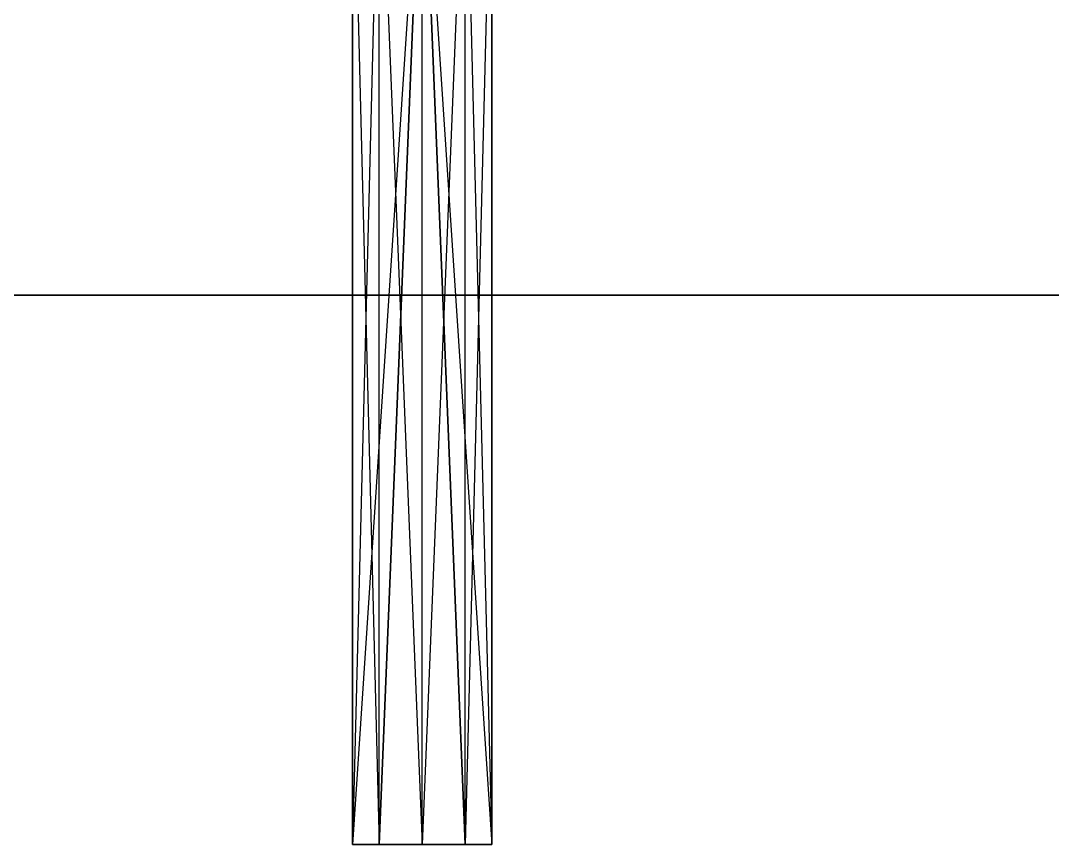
# Model space of a CAD drawing. Extents: x 0 to 4960, y -79 to 258.
# Drawn here: x 1896.8 to 2007.8, y -78.7 to 9.8 of the extents above; entities that cross this region are included whole.
import ezdxf

# ---------------------------------------------------------------- set-up
doc = ezdxf.new("R2010")
doc.units = 0
doc.layers.add('UB3D', color=1, linetype='CONTINUOUS')

msp = doc.modelspace()

# ---------------------------------------------------------------- linework, layer by layer
at = {"layer": 'UB3D', "color": 254}
for points in [[(1935.370079, -78.740157, -1313.629921), (1940, 34.452008, -1313.629921), (1932.511811, -78.740157, -1317.566929)], [(1940, 34.452008, -1313.629921), (1932.511811, -78.740157, -1317.566929), (1932.511811, 34.452008, -1317.566929)], [(1932.511811, -78.740157, -1317.566929), (1932.511811, 34.452008, -1317.566929), (1932.511811, -78.740157, -1322.433071)], [(1932.511811, 34.452008, -1317.566929), (1932.511811, -78.740157, -1322.433071), (1932.511811, 34.452008, -1322.433071)], [(1932.511811, -78.740157, -1322.433071), (1932.511811, 34.452008, -1322.433071), (1935.370079, -78.740157, -1326.370079)], [(1932.511811, 34.452008, -1322.433071), (1935.370079, -78.740157, -1326.370079), (1935.370079, 34.452008, -1326.370079)], [(1935.370079, -78.740157, -913.629921), (1935.370079, 34.452008, -913.629921), (1932.511811, -78.740157, -917.566929)], [(1935.370079, 34.452008, -913.629921), (1932.511811, -78.740157, -917.566929), (1932.511811, 34.452008, -917.566929)], [(1932.511811, -78.740157, -917.566929), (1932.511811, 34.452008, -917.566929), (1932.511811, -78.740157, -922.433071)], [(1932.511811, 34.452008, -917.566929), (1932.511811, -78.740157, -922.433071), (1932.511811, 34.452008, -922.433071)], [(1932.511811, -78.740157, -922.433071), (1932.511811, 34.452008, -922.433071), (1935.370079, -78.740157, -926.370079)], [(1932.511811, 34.452008, -922.433071), (1935.370079, -78.740157, -926.370079), (1935.370079, 34.452008, -926.370079)], [(1940, -78.740157, -1312.125984), (1940, 34.452008, -1312.125984), (1935.370079, -78.740157, -1313.629921)], [(1940, 34.452008, -1312.125984), (1935.370079, -78.740157, -1313.629921), (1940, 34.452008, -1313.629921)], [(1935.370079, -78.740157, -1326.370079), (1935.370079, 34.452008, -1326.370079), (1940, -78.740157, -1327.874016)], [(1935.370079, 34.452008, -1326.370079), (1940, -78.740157, -1327.874016), (1940, 34.452008, -1327.874016)], [(1940, -78.740157, -912.125984), (1940, 34.452008, -912.125984), (1935.370079, -78.740157, -913.629921)], [(1940, 34.452008, -912.125984), (1935.370079, -78.740157, -913.629921), (1935.370079, 34.452008, -913.629921)], [(1935.370079, -78.740157, -926.370079), (1935.370079, 34.452008, -926.370079), (1940, -78.740157, -927.874016)], [(1935.370079, 34.452008, -926.370079), (1940, -78.740157, -927.874016), (1940, 34.452008, -927.874016)], [(1940, -78.740157, -1327.874016), (1940, 34.452008, -1327.874016), (1944.629921, -78.740157, -1326.370079)], [(1940, 34.452008, -1327.874016), (1944.629921, -78.740157, -1326.370079), (1944.629921, 34.452008, -1326.370079)], [(1944.629921, -78.740157, -1313.629921), (1944.629921, 34.452008, -1313.629921), (1940, -78.740157, -1312.125984)], [(1944.629921, 34.452008, -1313.629921), (1940, -78.740157, -1312.125984), (1940, 34.452008, -1312.125984)], [(1940, -78.740157, -927.874016), (1940, 34.452008, -927.874016), (1944.629921, -78.740157, -926.370079)], [(1940, 34.452008, -927.874016), (1944.629921, -78.740157, -926.370079), (1940, 34.452008, -926.370079)], [(1944.629921, -78.740157, -926.370079), (1940, 34.452008, -926.370079), (1947.488189, -78.740157, -922.433071)], [(1940, 34.452008, -926.370079), (1947.488189, -78.740157, -922.433071), (1947.488189, 34.452008, -922.433071)], [(1944.629921, -78.740157, -913.629921), (1944.629921, 34.452008, -913.629921), (1940, -78.740157, -912.125984)], [(1944.629921, 34.452008, -913.629921), (1940, -78.740157, -912.125984), (1940, 34.452008, -912.125984)], [(1944.629921, -78.740157, -1326.370079), (1944.629921, 34.452008, -1326.370079), (1947.488189, -78.740157, -1322.433071)], [(1944.629921, 34.452008, -1326.370079), (1947.488189, -78.740157, -1322.433071), (1947.488189, 34.452008, -1322.433071)], [(1947.488189, -78.740157, -1317.566929), (1947.488189, 34.452008, -1317.566929), (1944.629921, -78.740157, -1313.629921)], [(1947.488189, 34.452008, -1317.566929), (1944.629921, -78.740157, -1313.629921), (1944.629921, 34.452008, -1313.629921)], [(1947.488189, -78.740157, -917.566929), (1947.488189, 34.452008, -917.566929), (1944.629921, -78.740157, -913.629921)], [(1947.488189, 34.452008, -917.566929), (1944.629921, -78.740157, -913.629921), (1944.629921, 34.452008, -913.629921)], [(1947.488189, -78.740157, -1322.433071), (1947.488189, 34.452008, -1322.433071), (1947.488189, -78.740157, -1317.566929)], [(1947.488189, 34.452008, -1322.433071), (1947.488189, -78.740157, -1317.566929), (1947.488189, 34.452008, -1317.566929)], [(1947.488189, -78.740157, -922.433071), (1947.488189, 34.452008, -922.433071), (1947.488189, -78.740157, -917.566929)], [(1947.488189, 34.452008, -922.433071), (1947.488189, -78.740157, -917.566929), (1947.488189, 34.452008, -917.566929)], [(1940, -78.740157, -1320), (1935.370079, -78.740157, -1313.629921), (1932.511811, -78.740157, -1317.566929)], [(1940, -78.740157, -1320), (1932.511811, -78.740157, -1317.566929), (1932.511811, -78.740157, -1322.433071)], [(1940, -78.740157, -1320), (1932.511811, -78.740157, -1322.433071), (1935.370079, -78.740157, -1326.370079)], [(1940, -78.740157, -920), (1935.370079, -78.740157, -913.629921), (1932.511811, -78.740157, -917.566929)], [(1940, -78.740157, -920), (1932.511811, -78.740157, -917.566929), (1932.511811, -78.740157, -922.433071)], [(1940, -78.740157, -920), (1932.511811, -78.740157, -922.433071), (1935.370079, -78.740157, -926.370079)], [(1940, -78.740157, -1320), (1940, -78.740157, -1312.125984), (1935.370079, -78.740157, -1313.629921)], [(1940, -78.740157, -1320), (1935.370079, -78.740157, -1326.370079), (1940, -78.740157, -1327.874016)], [(1940, -78.740157, -920), (1940, -78.740157, -912.125984), (1935.370079, -78.740157, -913.629921)], [(1940, -78.740157, -920), (1935.370079, -78.740157, -926.370079), (1940, -78.740157, -927.874016)], [(1940, -78.740157, -1320), (1940, -78.740157, -1327.874016), (1944.629921, -78.740157, -1326.370079)], [(1940, -78.740157, -1320), (1944.629921, -78.740157, -1326.370079), (1947.488189, -78.740157, -1322.433071)], [(1940, -78.740157, -1320), (1947.488189, -78.740157, -1322.433071), (1947.488189, -78.740157, -1317.566929)], [(1940, -78.740157, -1320), (1947.488189, -78.740157, -1317.566929), (1944.629921, -78.740157, -1313.629921)], [(1940, -78.740157, -1320), (1944.629921, -78.740157, -1313.629921), (1940, -78.740157, -1312.125984)], [(1940, -78.740157, -920), (1940, -78.740157, -927.874016), (1944.629921, -78.740157, -926.370079)], [(1940, -78.740157, -920), (1944.629921, -78.740157, -926.370079), (1947.488189, -78.740157, -922.433071)], [(1940, -78.740157, -920), (1947.488189, -78.740157, -922.433071), (1947.488189, -78.740157, -917.566929)], [(1940, -78.740157, -920), (1947.488189, -78.740157, -917.566929), (1944.629921, -78.740157, -913.629921)], [(1940, -78.740157, -920), (1944.629921, -78.740157, -913.629921), (1940, -78.740157, -912.125984)]]:
    msp.add_3dface(points, dxfattribs=at)
at = {"layer": 'UB3D', "color": 94}
for points in [[(0, 19.685039, -3870), (4960.050236, 19.685039, -3870), (4960.050236, -19.685039, -3870), (0, -19.685039, -3870)], [(4960.050236, 19.685039, -719.999961), (0, 19.685039, -719.999961), (0, -19.685039, -719.999961), (4960.050236, -19.685039, -719.999961)], [(0, -19.685039, -719.999961), (4960.050236, -19.685039, -719.999961), (4960.050236, -19.685039, -3870)], [(0, -19.685039, -719.999961), (4960.050236, -19.685039, -3870), (0, -19.685039, -3870)]]:
    msp.add_3dface(points, dxfattribs=at)

doc.saveas('drawing.dxf')
